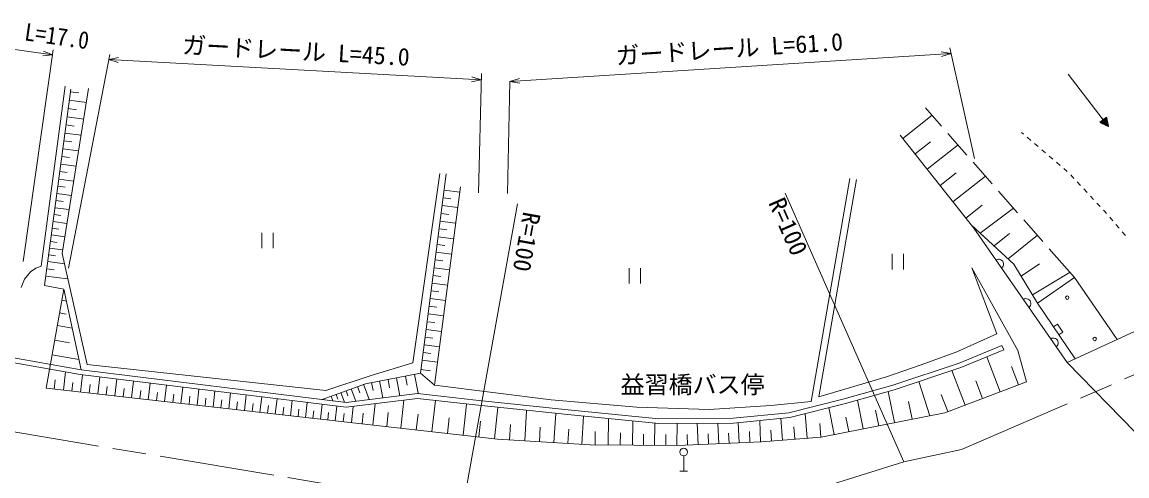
# Model space of a CAD drawing. Units: millimetres, scale not verified. Extents: x 40000 to 680000, y 20000 to 380000.
# Drawn here: x 291957 to 407074, y 270640 to 317977 of the extents above; entities that cross this region are included whole.
import ezdxf
from ezdxf.enums import TextEntityAlignment as Align

# ---------------------------------------------------------------- set-up
doc = ezdxf.new("R2010")
doc.units = ezdxf.units.MM
doc.header["$LTSCALE"] = 1000
doc.linetypes.add('CHAIN', pattern=[18.5, 12, -1.5, 3.5, -1.5])
for name, color, linetype, lineweight in [('M-BGD', 7, 'Continuous', 13), ('M-BMK', 2, 'CHAIN', 13), ('M-STR-HTXT', 7, 'Continuous', 13)]:
    doc.layers.add(name, color=color, linetype=linetype, lineweight=lineweight)
doc.styles.add('ＭＳ ゴシック', font='')
doc.styles.get('ＭＳ ゴシック').set_extended_font_data('MS Gothic')

msp = doc.modelspace()

# ---------------------------------------------------------------- linework, layer by layer
at = {"layer": 'M-BGD'}
for p, q in [((400944, 312549), (404606, 307796)), ((293942, 292527), (296428, 311283)), ((297032, 310987), (294303, 290495)), ((298889, 311060), (296127, 293831)), ((296876, 309815), (298652, 309579)), ((296995, 310703), (297882, 310585)), ((296761, 308951), (297626, 308835)), ((387771, 307111), (386091, 309024)), ((296646, 308086), (298375, 307856)), ((383721, 305833), (386771, 308251)), ((404963, 308071), (404250, 307522)), ((404250, 307522), (405156, 307083)), ((404274, 307540), (404310, 307492)), ((404297, 307558), (404371, 307463)), ((404321, 307576), (404431, 307434)), ((404345, 307595), (404491, 307405)), ((404369, 307613), (404552, 307375)), ((404392, 307631), (404612, 307346)), ((404416, 307650), (404673, 307317)), ((404423, 308034), (404606, 307796)), ((404440, 307668), (404733, 307288)), ((404464, 307686), (404793, 307259)), ((404487, 307705), (404854, 307229)), ((404511, 307723), (404914, 307200)), ((404535, 307741), (404974, 307171)), ((404559, 307760), (405035, 307142)), ((404582, 307778), (405095, 307113)), ((404606, 307796), (405156, 307083)), ((404630, 307815), (405143, 307149)), ((404654, 307833), (405130, 307215)), ((404678, 307851), (405117, 307281)), ((404701, 307869), (405104, 307347)), ((404725, 307888), (405091, 307413)), ((404749, 307906), (405078, 307478)), ((404773, 307924), (405066, 307544)), ((404796, 307943), (405053, 307610)), ((404820, 307961), (405040, 307676)), ((404844, 307979), (405027, 307742)), ((404868, 307998), (405014, 307808)), ((404891, 308016), (405001, 307873)), ((404915, 308034), (404988, 307939)), ((404939, 308053), (404976, 308005)), ((405156, 307083), (404963, 308071)), ((296422, 306401), (298106, 306177)), ((296534, 307244), (297376, 307132)), ((390411, 304106), (388431, 306360)), ((396306, 306283), (396095, 306464)), ((296312, 305581), (297133, 305472)), ((383436, 306193), (391133, 296480)), ((384994, 304227), (386600, 305500)), ((386266, 302621), (389479, 305167)), ((397066, 305633), (396686, 305958)), ((397826, 304983), (397446, 305308)), ((296097, 303961), (296896, 303855)), ((296203, 304761), (297844, 304542)), ((398585, 304332), (398205, 304658)), ((399345, 303682), (398965, 304007)), ((295990, 303162), (297589, 302949)), ((393050, 301100), (391070, 303354)), ((400105, 303032), (399725, 303357)), ((295887, 302384), (296665, 302280)), ((332687, 282450), (335468, 302200)), ((333464, 281351), (336148, 302160)), ((374182, 278410), (378210, 301671)), ((387607, 300930), (389299, 302270)), ((388948, 299238), (392331, 301919)), ((400865, 302382), (400485, 302707)), ((401561, 301665), (401220, 302031)), ((295682, 300847), (296440, 300746)), ((295783, 301605), (297340, 301398)), ((337626, 300803), (334927, 280105)), ((374978, 278906), (378899, 301552)), ((402242, 300934), (401902, 301299)), ((402924, 300202), (402583, 300568)), ((295483, 299350), (296221, 299252)), ((295581, 300089), (297098, 299887)), ((335823, 299641), (336635, 299536)), ((335928, 300453), (337553, 300243)), ((395689, 298094), (393710, 300349)), ((403606, 299470), (403265, 299836)), ((295384, 298611), (296862, 298415)), ((335719, 298830), (337342, 298620)), ((390301, 297530), (392009, 298884)), ((391799, 295956), (395263, 298580)), ((404288, 298739), (403947, 299105)), ((404727, 298267), (404628, 298373)), ((404958, 297997), (404727, 298267)), ((295193, 297172), (296632, 296981)), ((295288, 297892), (296008, 297796)), ((335510, 297209), (337130, 297000)), ((335614, 298019), (336424, 297915)), ((398329, 295089), (396349, 297343)), ((405609, 297238), (405284, 297618)), ((295099, 296471), (295800, 296378)), ((316922, 295995), (316922, 294395)), ((318122, 294395), (318122, 295995)), ((335405, 296400), (336214, 296295)), ((395303, 292729), (390872, 296810)), ((400847, 282468), (391133, 296480)), ((393248, 294622), (394857, 295931)), ((400847, 282468), (432256, 296923)), ((406260, 296479), (405934, 296858)), ((406911, 295720), (406585, 296099)), ((294915, 295088), (295598, 294997)), ((295006, 295770), (296408, 295584)), ((335197, 294782), (336005, 294678)), ((335301, 295590), (336919, 295382)), ((394697, 293287), (397742, 295756)), ((294730, 293697), (295437, 293603)), ((294824, 294405), (296189, 294223)), ((296127, 293831), (298730, 282250)), ((335092, 293974), (336709, 293766)), ((382612, 293787), (382612, 292187)), ((383812, 292187), (383812, 293787)), ((401628, 291332), (398988, 294337)), ((293393, 292301), (293942, 292527)), ((294636, 292990), (296368, 292759)), ((334988, 293167), (335795, 293063)), ((397751, 288666), (395303, 292729)), ((396056, 291479), (397970, 292762)), ((292197, 291170), (292822, 291913)), ((292822, 291913), (293393, 292301)), ((294435, 291486), (296722, 291182)), ((294535, 292238), (295287, 292138)), ((334780, 291554), (335586, 291450)), ((334884, 292360), (336498, 292152)), ((355195, 292315), (355195, 290715)), ((356395, 290715), (356395, 292315)), ((395723, 283724), (390925, 292338)), ((390925, 292338), (393531, 285473)), ((397235, 289523), (401146, 291880)), ((397751, 288666), (401628, 291332)), ((401628, 291332), (406069, 284871)), ((291850, 290278), (292197, 291170)), ((294303, 290495), (296306, 290123)), ((296306, 290123), (294469, 279792)), ((298095, 281715), (296306, 290123)), ((334676, 290748), (336288, 290541)), ((296099, 288955), (296573, 288870)), ((334469, 289139), (336078, 288931)), ((334573, 289944), (335377, 289840)), ((334365, 288335), (335169, 288232)), ((401671, 282848), (397751, 288666)), ((295864, 287635), (296533, 287516)), ((334158, 286729), (334960, 286626)), ((334261, 287532), (335869, 287324)), ((295629, 286315), (297175, 286040)), ((334054, 285927), (335659, 285720)), ((399836, 286466), (399422, 286186)), ((400395, 285637), (399836, 286466)), ((399980, 285357), (400395, 285637)), ((295358, 284790), (296883, 284519)), ((333951, 285125), (334753, 285022)), ((393531, 285473), (389351, 283583)), ((295087, 283265), (297870, 282770)), ((333745, 283524), (334545, 283421)), ((333848, 284324), (335451, 284117)), ((389351, 283583), (385644, 282238)), ((394248, 283792), (394057, 284254)), ((396615, 280451), (395723, 283724)), ((298730, 282250), (323600, 279543)), ((328325, 281105), (332687, 282450)), ((333641, 282723), (335242, 282517)), ((385644, 282238), (382022, 280990)), ((393857, 279409), (392479, 283059)), ((395783, 280136), (395055, 282062)), ((407891, 275238), (400847, 282468)), ((296254, 279590), (296469, 281496)), ((298058, 279387), (298262, 281191)), ((299844, 279185), (300046, 280971)), ((323600, 279543), (328325, 281105)), ((327722, 280261), (333464, 281351)), ((331906, 281055), (332084, 280115)), ((332846, 281234), (333221, 279256)), ((334927, 280105), (333464, 281351)), ((333513, 281725), (334511, 281596)), ((382022, 280990), (374978, 278906)), ((390208, 278031), (388848, 281629)), ((294469, 279792), (341490, 274488)), ((295301, 279698), (295409, 280651)), ((297156, 279489), (297258, 280391)), ((298951, 279286), (299052, 280179)), ((300728, 279086), (300828, 279970)), ((301612, 278986), (301811, 280754)), ((302487, 278887), (302586, 279762)), ((303362, 278789), (303560, 280539)), ((305095, 278593), (305290, 280326)), ((306810, 278400), (307003, 280115)), ((308507, 278208), (308699, 279906)), ((323219, 278622), (327722, 280261)), ((326899, 279962), (327134, 279315)), ((327546, 280197), (328125, 278605)), ((328370, 280384), (328528, 279552)), ((329202, 280542), (329537, 278778)), ((330084, 280709), (330251, 279827)), ((330966, 280877), (331323, 278997)), ((334927, 280105), (347085, 278578)), ((386537, 276925), (385393, 280484)), ((388094, 277232), (396615, 280451)), ((392033, 278720), (391343, 280545)), ((304228, 278691), (304326, 279557)), ((305952, 278496), (306049, 279354)), ((307659, 278304), (307754, 279153)), ((309348, 278113), (309443, 278954)), ((310188, 278019), (310378, 279699)), ((311020, 277925), (311114, 278757)), ((311852, 277831), (312040, 279495)), ((313499, 277645), (313685, 279292)), ((315130, 277461), (315314, 279092)), ((316744, 277279), (316926, 278893)), ((318342, 277099), (318522, 278697)), ((324158, 278964), (324333, 278485)), ((324668, 279150), (324854, 278640)), ((325179, 279335), (325542, 278336)), ((325716, 279531), (325911, 278994)), ((326253, 279726), (326723, 278433)), ((382841, 276197), (382199, 279456)), ((388408, 277351), (387729, 279150)), ((312676, 277738), (312768, 278562)), ((314314, 277553), (314406, 278368)), ((315937, 277370), (316028, 278177)), ((317543, 277189), (317633, 277988)), ((319132, 277010), (319222, 277801)), ((319923, 276920), (320102, 278502)), ((320706, 276832), (320794, 277615)), ((321489, 276744), (321666, 278310)), ((322264, 276656), (322352, 277431)), ((323039, 276569), (323214, 278119)), ((324574, 276396), (324747, 277930)), ((326265, 276205), (326456, 277897)), ((328487, 275954), (328738, 278176)), ((331406, 275625), (331735, 278544)), ((334654, 275259), (335020, 278506)), ((337900, 274893), (338267, 278139)), ((341168, 274524), (341536, 277791)), ((344333, 274314), (344526, 277481)), ((347085, 278578), (356027, 277815)), ((356027, 277815), (363550, 277561)), ((363550, 277561), (369957, 277997)), ((369957, 277997), (374182, 278410)), ((376583, 274964), (376030, 277772)), ((379582, 275555), (378991, 278554)), ((381212, 275876), (380891, 277506)), ((384689, 276561), (384325, 278409)), ((323806, 276482), (323893, 277250)), ((325420, 276300), (325515, 277146)), ((327376, 276080), (327502, 277191)), ((329947, 275790), (330111, 277249)), ((333030, 275442), (333213, 277066)), ((336277, 275076), (336460, 276699)), ((339534, 274708), (339718, 276342)), ((347370, 274129), (347555, 277166)), ((350292, 273951), (350470, 276873)), ((353031, 273878), (353060, 276618)), ((355550, 273852), (355577, 276371)), ((368911, 274193), (368810, 276429)), ((371187, 274372), (371003, 276648)), ((373753, 274579), (373546, 277146)), ((375231, 274698), (388094, 277232)), ((378083, 275260), (377787, 276759)), ((342750, 274411), (342846, 275994)), ((345852, 274222), (345944, 275740)), ((348831, 274040), (348920, 275501)), ((351661, 273893), (351675, 275263)), ((357867, 273827), (357891, 276144)), ((360181, 273802), (360206, 276117)), ((362412, 273899), (362312, 276130)), ((364561, 273996), (364464, 276144)), ((366675, 274092), (366579, 276206)), ((367793, 274142), (367742, 275260)), ((370049, 274281), (369957, 275419)), ((372470, 274476), (372366, 275759)), ((375179, 274694), (375064, 276120)), ((341490, 274488), (351150, 273898)), ((354290, 273865), (354304, 275125)), ((356708, 273839), (356721, 274998)), ((359024, 273815), (359036, 274972)), ((360261, 273802), (369012, 274197)), ((361297, 273848), (361246, 274964)), ((363487, 273947), (363438, 275022)), ((365618, 274044), (365570, 275101)), ((369012, 274197), (375231, 274698)), ((351150, 273898), (360261, 273802)), ((360893, 271122), (360893, 272722)), ((360493, 271122), (361293, 271122))]:
    msp.add_line(p, q, dxfattribs=at)
for points in [[(269504, 270787), (271501, 286434), (298095, 281715), (325736, 278312), (333151, 279221), (339219, 278535), (348864, 277533), (358318, 276604), (366045, 276655), (371861, 277236), (377628, 278690), (382680, 280111), (389586, 282401), (394057, 284254)], [(270000, 270724), (271930, 285850), (298020, 281221), (325736, 277809), (333153, 278717), (339166, 278038), (348813, 277036), (358295, 276104), (366072, 276155), (371947, 276742), (377757, 278207), (382827, 279632), (389761, 281932), (394248, 283792)]]:
    msp.add_lwpolyline(points, dxfattribs=at)
for centre, radius in [((400856, 289238), 180), ((403715, 284925), 180), ((360893, 273122), 400)]:
    msp.add_circle(centre, radius, dxfattribs=at)
for centre in [(393725, 292741), (396574, 288632), (399423, 284523)]:
    msp.add_arc(centre, 500, 304.73278, 124.73278, dxfattribs=at)
at = {"layer": 'M-BMK'}
for p, q in [((389852, 273401), (456255, 302150)), ((383818, 272093), (389852, 273401)), ((383818, 272093), (375846, 269591))]:
    msp.add_line(p, q, dxfattribs=at)
msp.add_lwpolyline([(256316, 280599), (269850, 278782), (337892, 267421)], dxfattribs=at)
at = {"layer": 'M-STR-HTXT'}
for p, q in [((277908, 317026), (295138, 314563)), ((292056, 293000), (295211, 315068)), ((295138, 314563), (294113, 314457)), ((295138, 314563), (294184, 314952)), ((296790, 292320), (301090, 314611)), ((342794, 311787), (388749, 314696)), ((388749, 314696), (387736, 314882)), ((388749, 314696), (387767, 314383)), ((391202, 303743), (388615, 315297)), ((300986, 314071), (301998, 314266)), ((300986, 314071), (339797, 311953)), ((300986, 314071), (301971, 313767)), ((339797, 311953), (338812, 312258)), ((339524, 300161), (339812, 312614)), ((342794, 311787), (343776, 312100)), ((339797, 311953), (338785, 311758)), ((342523, 300092), (342794, 311787)), ((342794, 311787), (343807, 311601)), ((383818, 272093), (371465, 300148)), ((337892, 267421), (343578, 299003))]:
    msp.add_line(p, q, dxfattribs=at)

# ---------------------------------------------------------------- texts
at = {"layer": 'M-BGD', "style": 'ＭＳ ゴシック'}
msp.add_text('益習橋バス停', height=1833, dxfattribs=at).set_placement((361821, 278704), align=Align.BOTTOM_CENTER)
at = {"layer": 'M-STR-HTXT', "style": 'ＭＳ ゴシック', "width": 0.9}
msp.add_text('ガードレール L=17.0', height=1833, rotation=351.865, dxfattribs=at).set_placement((288145, 316096), align=Align.BOTTOM_CENTER)
at = {"layer": 'M-STR-HTXT', "style": 'ＭＳ ゴシック'}
for s, rotation, p in [('ガードレール L=45.0', 356.877, (320419, 313511)), ('ガードレール L=61.0', 3.622, (365740, 313741)), ('R=100', 293.764, (370438, 296061)), ('R=100', 259.793, (343097, 295307))]:
    msp.add_text(s, height=1833, rotation=rotation, dxfattribs=at).set_placement(p, align=Align.BOTTOM_CENTER)

doc.saveas('drawing.dxf')
